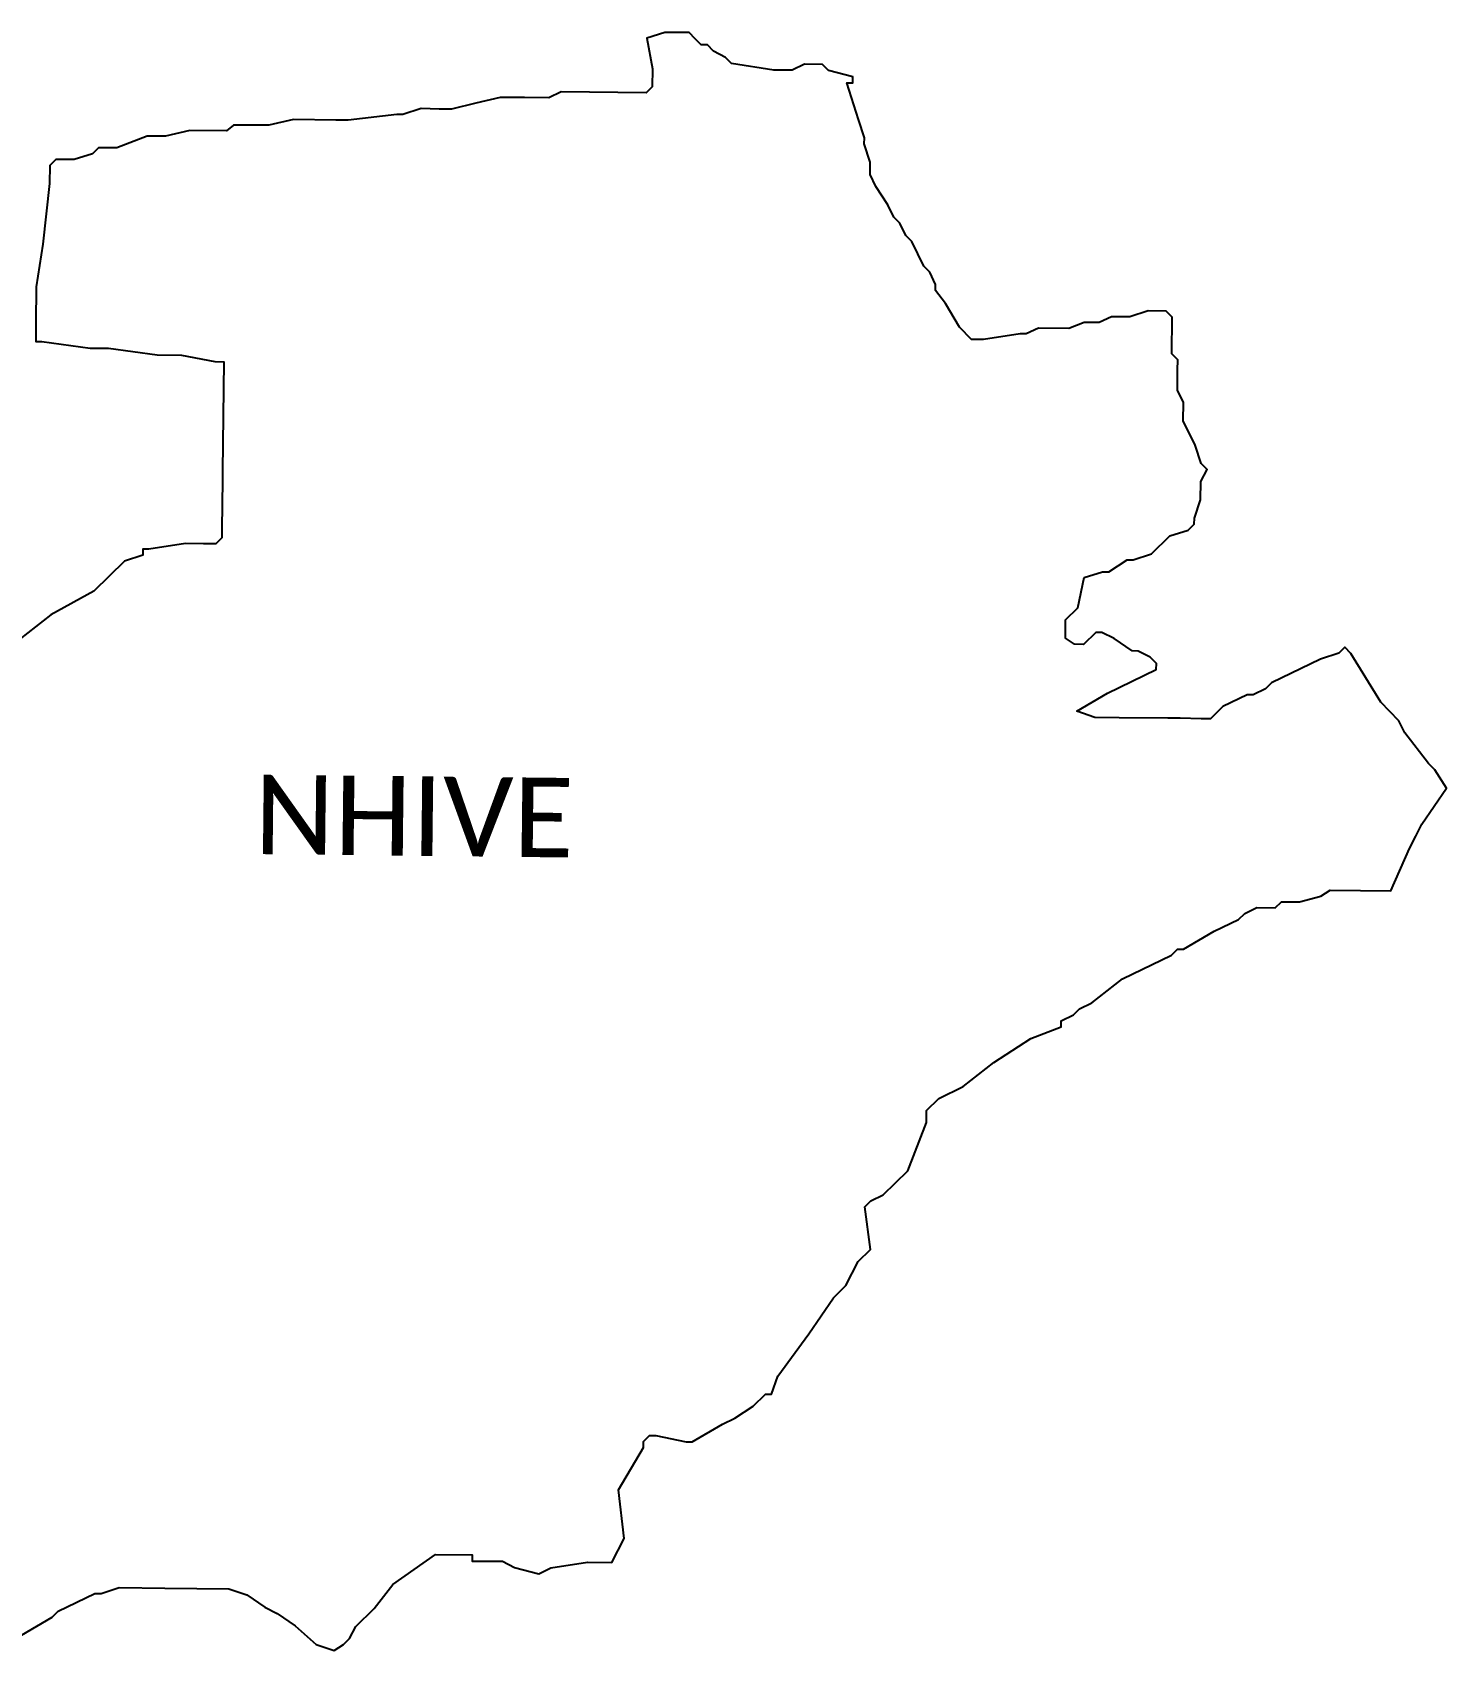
# Model space of a CAD drawing. Header units: metres. Extents: x 334861 to 340591, y 1777043 to 1780600.
# Drawn here: x 337726 to 340591, y 1777321 to 1780600 of the extents above; entities that cross this region are included whole.
import ezdxf

# ---------------------------------------------------------------- set-up
doc = ezdxf.new("R2010")
doc.units = ezdxf.units.M
doc.layers.add('VILLAGE BOUNDRY', color=10, linetype='Continuous')
doc.layers.add('VILLAGE NAME', color=250, linetype='Continuous')

msp = doc.modelspace()

# ---------------------------------------------------------------- linework, layer by layer
at = {"layer": 'VILLAGE BOUNDRY'}
msp.add_lwpolyline([(337704.1, 1777352.9), (337766.1, 1777389.1), (337778.5, 1777401.3), (337852.8, 1777437.4), (337865.1, 1777437.4), (337902.1, 1777449.2), (337994.4, 1777448.2), (338123.7, 1777446.8), (338160.5, 1777434.1), (338197.1, 1777409.1), (338221.6, 1777396.5), (338258.2, 1777371.5), (338300.9, 1777334.1), (338337.7, 1777321.3), (338356.3, 1777333.5), (338368.7, 1777345.6), (338381.3, 1777370.1), (338418.6, 1777406.6), (338456.1, 1777455.4), (338542.9, 1777516), (338616.7, 1777515.2), (338616.6, 1777502.9), (338678.2, 1777502.3), (338702.6, 1777489.7), (338751.7, 1777476.8), (338776.5, 1777488.9), (338850.4, 1777500.4), (338899.7, 1777499.8), (338924.8, 1777548.8), (338913.6, 1777647.4), (338963.8, 1777733), (338963.9, 1777745.3), (338976.4, 1777757.5), (338988.7, 1777757.4), (339050.1, 1777744.4), (339062.4, 1777744.2), (339124.3, 1777780.5), (339149.1, 1777792.5), (339186.2, 1777816.8), (339211.1, 1777841.1), (339223.4, 1777840.9), (339236.2, 1777877.7), (339298.6, 1777963.2), (339348.7, 1778036.5), (339373.6, 1778060.9), (339398.7, 1778109.8), (339423.6, 1778134.2), (339412.2, 1778220.5), (339424.7, 1778232.6), (339449.4, 1778244.7), (339499.2, 1778293.4), (339537.2, 1778391.4), (339537.4, 1778416.1), (339562.3, 1778440.4), (339611.8, 1778464.5), (339673.9, 1778513), (339748.3, 1778561.4), (339810.1, 1778585.4), (339810.1, 1778597.7), (339835, 1778609.7), (339847.4, 1778621.9), (339872.1, 1778633.9), (339934.2, 1778682.5), (340033.2, 1778730.6), (340045.7, 1778742.8), (340058, 1778742.8), (340119.9, 1778779), (340169.4, 1778803), (340181.8, 1778815.2), (340206.6, 1778827.2), (340243.5, 1778826.8), (340256, 1778839), (340292.9, 1778838.6), (340336.1, 1778850.4), (340354.7, 1778862.5), (340477.8, 1778861.2), (340515.6, 1778947), (340528.2, 1778971.4), (340540.8, 1778995.9), (340590.8, 1779069.2), (340566.6, 1779106.4), (340554.4, 1779118.8), (340505.9, 1779180.9), (340493.8, 1779205.6), (340457.3, 1779243), (340396.9, 1779342.1), (340384.7, 1779354.6), (340372.2, 1779342.4), (340335.2, 1779330.5), (340236.2, 1779282.3), (340223.7, 1779270.1), (340199, 1779258.1), (340186.7, 1779258.1), (340137.2, 1779234.2), (340112.3, 1779209.8), (340093.8, 1779209.8), (340050.8, 1779210.5), (340026.2, 1779210.8), (339927.7, 1779211.8), (339878.5, 1779212.4), (339841.7, 1779225.1), (339903.6, 1779261.3), (340002.6, 1779309.5), (340002.8, 1779321.8), (339990.6, 1779334.2), (339966.1, 1779346.8), (339953.8, 1779347), (339917.1, 1779372), (339892.7, 1779384.7), (339880.3, 1779384.7), (339855.5, 1779360.3), (339837, 1779360.5), (339818.7, 1779373), (339819.1, 1779410), (339844, 1779434.3), (339856.9, 1779495.7), (339894, 1779507.6), (339906.3, 1779507.5), (339943.5, 1779531.7), (339955.8, 1779531.6), (339992.8, 1779543.5), (340030.2, 1779580), (340067.3, 1779591.9), (340079.7, 1779604.1), (340079.8, 1779616.4), (340092.5, 1779653.2), (340092.9, 1779690.1), (340105.5, 1779714.6), (340093.3, 1779727), (340081.4, 1779764.1), (340057.3, 1779813.5), (340057.8, 1779850.5), (340045.7, 1779875.2), (340045.7, 1779916), (340046.4, 1779936.8), (340034.2, 1779949.2), (340035, 1780023.1), (340022.9, 1780035.5), (339985.9, 1780035.9), (339948.9, 1780024), (339912, 1780024.4), (339887.2, 1780012.3), (339856.4, 1780012.3), (339825.5, 1780000.7), (339764, 1780001.4), (339739.3, 1779989.4), (339726.9, 1779989.5), (339653, 1779978), (339628.3, 1779978.3), (339604, 1780003.1), (339575.9, 1780051), (339555.6, 1780077.5), (339555.7, 1780089.9), (339543.7, 1780114.6), (339531.5, 1780127), (339519.5, 1780151.8), (339507.4, 1780176.5), (339495.2, 1780189), (339483.2, 1780213.7), (339471.1, 1780226.2), (339459, 1780250.9), (339434.8, 1780288.1), (339422.8, 1780312.8), (339423, 1780337.5), (339411.1, 1780374.5), (339411.3, 1780386.8), (339399.4, 1780423.9), (339375.6, 1780498), (339387.8, 1780497.9), (339387.8, 1780510.2), (339338.9, 1780523), (339326.7, 1780535.5), (339289.8, 1780535.9), (339265.1, 1780523.8), (339228.1, 1780524.2), (339142.1, 1780537.5), (339129.9, 1780549.9), (339105.5, 1780562.5), (339093.3, 1780574.9), (339081, 1780575.1), (339068.8, 1780587.5), (339056.6, 1780600), (339019.7, 1780600.4), (339007.4, 1780600.5), (338970.4, 1780588.6), (338982, 1780526.9), (338981.6, 1780490), (338969.1, 1780477.8), (338796.9, 1780479.7), (338772.1, 1780467.7), (338722.8, 1780468.2), (338673.6, 1780468.7), (338624.2, 1780457), (338574.9, 1780445.2), (338550.3, 1780445.2), (338513.4, 1780445.9), (338476.3, 1780434), (338464, 1780434.1), (338365.4, 1780422.9), (338340.8, 1780422.9), (338254.7, 1780424.1), (338205.3, 1780412.3), (338133.2, 1780412.3), (338119, 1780400.9), (338045.1, 1780401.7), (337995.8, 1780390), (337958.9, 1780390.4), (337897.1, 1780366.4), (337860.2, 1780366.8), (337847.7, 1780354.7), (337810.6, 1780342.8), (337773.7, 1780343.2), (337761.3, 1780331), (337760.9, 1780294.1), (337747.2, 1780171.1), (337734, 1780085.1), (337733.2, 1780011.3), (337732.8, 1779974.4), (337745.1, 1779974.2), (337843.4, 1779960.8), (337880.3, 1779960.4), (337978.6, 1779947.1), (338027.9, 1779946.5), (338095.4, 1779933.4), (338113.9, 1779933.2), (338111.5, 1779711.7), (338111.2, 1779687.1), (338110.8, 1779650.2), (338110.1, 1779588.7), (338110, 1779576.4), (338097.5, 1779564.2), (338072.9, 1779564.4), (338036, 1779564.8), (337962, 1779553.3), (337949.7, 1779553.3), (337949.6, 1779541.2), (337912.6, 1779529.3), (337850.3, 1779468.4), (337763.6, 1779420.1), (337701.6, 1779371.6)], dxfattribs=at)

# ---------------------------------------------------------------- texts
at = {"layer": 'VILLAGE NAME', "insert": (338176.7, 1779096.6), "char_height": 161.109, "attachment_point": 1, "rotation": 359.3742}
msp.add_mtext_dynamic_manual_height_columns('{\\fCalibri|b0|i0|c0|p34;NHIVE}', width=1589.786, gutter_width=805.5, heights=[0], dxfattribs=at)

doc.saveas('drawing.dxf')
